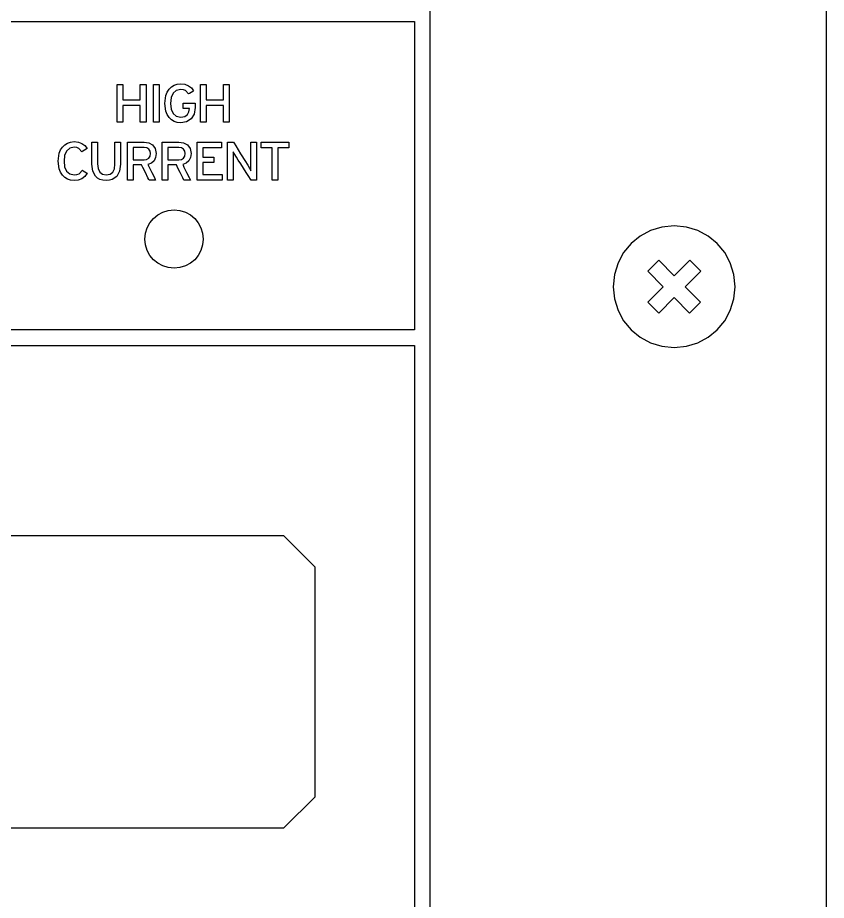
# Model space of a CAD drawing. Extents: x 0.4 to 9, y 0.3 to 17.6.
# Drawn here: x 6.897 to 8.974, y 7.476 to 9.744 of the extents above; entities that cross this region are included whole.
import ezdxf

# ---------------------------------------------------------------- set-up
doc = ezdxf.new("R2010")
doc.units = 0
doc.header["$MEASUREMENT"] = 0
doc.linetypes.add('ILL_LTYPE1', pattern=[2.796445, 1.573, -0.174778, 0.349556, -0.174778, 0.349556, -0.174778])
doc.layers.get('0').update_dxf_attribs({"linetype": 'CONTINUOUS'})

msp = doc.modelspace()

# ---------------------------------------------------------------- linework, layer by layer
at = {"color": 7}
for points in [[(0.3713, 12.1462), (0.3713, 9.0526), (0.3713, 5.9591), (0.3713, 3.2604), (0.3713, 1.3517), (0.3713, 0.8169), (0.3713, 0.6276), (0.4962, 0.5025), (0.4962, 0.5025), (0.8552, 0.5025), (1.8014, 0.5025), (4.6728, 0.5025), (7.5442, 0.5025), (8.4905, 0.5025), (8.8494, 0.5025), (8.9742, 0.6276), (8.9742, 0.6276), (8.9742, 0.8169), (8.9742, 1.3517), (8.9742, 3.2604), (8.9742, 5.9591), (8.9742, 9.0526), (8.9742, 12.1462)], [(1.3663, 10.804), (1.3663, 8.7315), (1.3663, 6.659), (1.3663, 4.8512), (1.3663, 3.5724), (1.3663, 3.2141), (1.3663, 3.0874), (1.4864, 2.9673), (1.7592, 2.9673), (2.4785, 2.9673), (4.6613, 2.9673), (6.8441, 2.9673), (7.5634, 2.9673), (7.8362, 2.9673), (7.9563, 3.0874), (7.9563, 3.2141), (7.9563, 3.5724), (7.9563, 4.8512), (7.9563, 6.659), (7.9563, 8.7315), (7.9563, 10.804)], [(7.3161, 9.4733), (7.3071, 9.4743), (7.2991, 9.477), (7.2921, 9.4814), (7.2862, 9.4874), (7.2814, 9.4947), (7.2779, 9.5032), (7.2751, 9.5235), (7.2779, 9.5438), (7.2814, 9.5524), (7.2862, 9.5597), (7.2921, 9.5656), (7.2991, 9.57), (7.3071, 9.5728), (7.3161, 9.5737), (7.327, 9.5725), (7.3361, 9.569), (7.3434, 9.5633), (7.3491, 9.5554), (7.3472, 9.5542), (7.3428, 9.5515), (7.3384, 9.5488), (7.3364, 9.5476), (7.3281, 9.5563), (7.3228, 9.5584), (7.3161, 9.5591), (7.3048, 9.5566), (7.2967, 9.5495), (7.2917, 9.5382), (7.29, 9.5235), (7.2917, 9.5088), (7.2967, 9.4976), (7.3048, 9.4904), (7.3161, 9.4879), (7.3263, 9.4897), (7.3332, 9.4946), (7.3371, 9.5016), (7.3383, 9.51), (7.3383, 9.5103), (7.3358, 9.5103), (7.3303, 9.5103), (7.3248, 9.5103), (7.3224, 9.5103), (7.3224, 9.5125), (7.3224, 9.5172), (7.3224, 9.522), (7.3224, 9.5242), (7.3237, 9.5242), (7.3271, 9.5242), (7.3377, 9.5242), (7.3482, 9.5242), (7.3517, 9.5242), (7.353, 9.5242), (7.353, 9.5224), (7.353, 9.5186), (7.353, 9.5148), (7.353, 9.513), (7.3503, 9.4962), (7.3427, 9.4838), (7.331, 9.476), (7.3161, 9.4733)], [(7.0424, 9.3252), (7.0334, 9.3261), (7.0253, 9.3288), (7.0183, 9.3333), (7.0124, 9.3392), (7.0076, 9.3465), (7.0041, 9.3551), (7.0012, 9.3753), (7.0041, 9.3954), (7.0076, 9.4039), (7.0124, 9.4112), (7.0183, 9.4171), (7.0253, 9.4215), (7.0334, 9.4242), (7.0424, 9.4252), (7.0533, 9.424), (7.0623, 9.4205), (7.0697, 9.4149), (7.0755, 9.4072), (7.0735, 9.4059), (7.069, 9.4031), (7.0645, 9.4003), (7.0624, 9.3991), (7.0544, 9.4078), (7.0491, 9.4099), (7.0424, 9.4106), (7.0312, 9.4081), (7.023, 9.4011), (7.018, 9.39), (7.0163, 9.3753), (7.018, 9.3605), (7.023, 9.3493), (7.0312, 9.3422), (7.0424, 9.3397), (7.0493, 9.3405), (7.055, 9.3427), (7.0638, 9.3516), (7.0657, 9.3504), (7.0698, 9.3477), (7.074, 9.345), (7.0758, 9.3438), (7.0697, 9.3357), (7.062, 9.3299), (7.0528, 9.3264), (7.0424, 9.3252)], [(7.1243, 9.3252), (7.1159, 9.3259), (7.1085, 9.328), (7.1022, 9.3315), (7.0971, 9.3363), (7.0902, 9.3496), (7.0879, 9.3675), (7.0879, 9.37), (7.0879, 9.3763), (7.0879, 9.3957), (7.0879, 9.415), (7.0879, 9.4214), (7.0879, 9.4238), (7.0902, 9.4238), (7.0952, 9.4238), (7.1002, 9.4238), (7.1025, 9.4238), (7.1025, 9.4214), (7.1025, 9.4151), (7.1025, 9.3959), (7.1025, 9.3766), (7.1025, 9.3703), (7.1025, 9.3679), (7.1039, 9.3558), (7.1081, 9.3469), (7.115, 9.3416), (7.1247, 9.3397), (7.1346, 9.3415), (7.1416, 9.3467), (7.1457, 9.3552), (7.147, 9.3669), (7.147, 9.3693), (7.147, 9.3758), (7.147, 9.3953), (7.147, 9.4149), (7.147, 9.4214), (7.147, 9.4238), (7.1493, 9.4238), (7.1543, 9.4238), (7.1593, 9.4238), (7.1616, 9.4238), (7.1616, 9.4214), (7.1616, 9.415), (7.1616, 9.3955), (7.1616, 9.376), (7.1616, 9.3696), (7.1616, 9.3672), (7.1592, 9.3492), (7.152, 9.336), (7.1403, 9.3279), (7.1328, 9.3258), (7.1243, 9.3252)], [(7.2318, 9.3662), (7.2327, 9.3645), (7.2349, 9.36), (7.2417, 9.3463), (7.2486, 9.3327), (7.2508, 9.3282), (7.2517, 9.3265), (7.249, 9.3265), (7.2433, 9.3265), (7.2375, 9.3265), (7.2349, 9.3265), (7.234, 9.3282), (7.2319, 9.3326), (7.2252, 9.3458), (7.2186, 9.3591), (7.2164, 9.3635), (7.2155, 9.3652), (7.2121, 9.3652), (7.2046, 9.3652), (7.1971, 9.3652), (7.1937, 9.3652), (7.1937, 9.3635), (7.1937, 9.3591), (7.1937, 9.3458), (7.1937, 9.3326), (7.1937, 9.3282), (7.1937, 9.3265), (7.1914, 9.3265), (7.1866, 9.3265), (7.1817, 9.3265), (7.1794, 9.3265), (7.1794, 9.3276), (7.1794, 9.3307), (7.1794, 9.3417), (7.1794, 9.3573), (7.1794, 9.3752), (7.1794, 9.393), (7.1794, 9.4086), (7.1794, 9.4196), (7.1794, 9.4227), (7.1794, 9.4238), (7.1813, 9.4238), (7.1861, 9.4238), (7.2007, 9.4238), (7.2153, 9.4238), (7.2202, 9.4238), (7.222, 9.4238), (7.234, 9.4221), (7.2439, 9.4167), (7.2507, 9.4077), (7.2532, 9.3947), (7.2517, 9.3841), (7.2475, 9.3758), (7.2407, 9.3699), (7.2318, 9.3662)], [(7.3213, 9.3662), (7.3222, 9.3645), (7.3244, 9.36), (7.3313, 9.3463), (7.3381, 9.3327), (7.3403, 9.3282), (7.3412, 9.3265), (7.3386, 9.3265), (7.3328, 9.3265), (7.327, 9.3265), (7.3244, 9.3265), (7.3236, 9.3282), (7.3214, 9.3326), (7.3147, 9.3458), (7.3081, 9.3591), (7.3059, 9.3635), (7.3051, 9.3652), (7.3016, 9.3652), (7.294, 9.3652), (7.2865, 9.3652), (7.283, 9.3652), (7.283, 9.3635), (7.283, 9.3591), (7.283, 9.3458), (7.283, 9.3326), (7.283, 9.3282), (7.283, 9.3265), (7.2808, 9.3265), (7.2759, 9.3265), (7.271, 9.3265), (7.2688, 9.3265), (7.2688, 9.3276), (7.2688, 9.3307), (7.2688, 9.3417), (7.2688, 9.3573), (7.2688, 9.3752), (7.2688, 9.393), (7.2688, 9.4086), (7.2688, 9.4196), (7.2688, 9.4227), (7.2688, 9.4238), (7.2706, 9.4238), (7.2754, 9.4238), (7.2901, 9.4238), (7.3047, 9.4238), (7.3095, 9.4238), (7.3113, 9.4238), (7.3234, 9.4221), (7.3334, 9.4167), (7.3402, 9.4077), (7.3427, 9.3947), (7.3412, 9.3841), (7.3369, 9.3758), (7.3302, 9.3699), (7.3213, 9.3662)], [(7.4966, 9.3265), (7.495, 9.3291), (7.4906, 9.336), (7.4844, 9.3458), (7.4773, 9.357), (7.4702, 9.3682), (7.464, 9.378), (7.4596, 9.3849), (7.458, 9.3875), (7.4507, 9.3994), (7.4507, 9.3952), (7.4508, 9.389), (7.4509, 9.377), (7.4509, 9.3749), (7.4509, 9.3691), (7.4509, 9.3518), (7.4509, 9.3344), (7.4509, 9.3287), (7.4509, 9.3265), (7.4486, 9.3265), (7.4437, 9.3265), (7.4389, 9.3265), (7.4366, 9.3265), (7.4366, 9.3276), (7.4366, 9.3307), (7.4366, 9.3417), (7.4366, 9.3573), (7.4366, 9.3752), (7.4366, 9.393), (7.4366, 9.4086), (7.4366, 9.4196), (7.4366, 9.4227), (7.4366, 9.4238), (7.439, 9.4238), (7.4441, 9.4238), (7.4492, 9.4238), (7.4515, 9.4238), (7.4531, 9.4213), (7.4573, 9.4146), (7.47, 9.3942), (7.4827, 9.3738), (7.4869, 9.367), (7.4885, 9.3645), (7.4929, 9.357), (7.4965, 9.3506), (7.4965, 9.355), (7.4965, 9.3615), (7.4965, 9.3736), (7.4965, 9.3758), (7.4965, 9.3815), (7.4965, 9.3987), (7.4965, 9.416), (7.4965, 9.4217), (7.4965, 9.4238), (7.4987, 9.4238), (7.5035, 9.4238), (7.5083, 9.4238), (7.5105, 9.4238), (7.5105, 9.4227), (7.5105, 9.4196), (7.5105, 9.4086), (7.5105, 9.393), (7.5105, 9.3752), (7.5105, 9.3573), (7.5105, 9.3417), (7.5105, 9.3307), (7.5105, 9.3276), (7.5105, 9.3265), (7.5084, 9.3265), (7.5036, 9.3265), (7.4988, 9.3265), (7.4966, 9.3265)], [(7.222, 9.4099), (7.2208, 9.4099), (7.2176, 9.4099), (7.2078, 9.4099), (7.1981, 9.4099), (7.1949, 9.4099), (7.1937, 9.4099), (7.1937, 9.4086), (7.1937, 9.4051), (7.1937, 9.3943), (7.1937, 9.3836), (7.1937, 9.3801), (7.1937, 9.3787), (7.1949, 9.3787), (7.1981, 9.3787), (7.2078, 9.3787), (7.2176, 9.3787), (7.2208, 9.3787), (7.222, 9.3787), (7.2286, 9.3797), (7.2338, 9.3826), (7.2372, 9.3875), (7.2384, 9.3943), (7.2372, 9.4011), (7.2339, 9.4059), (7.2287, 9.4089), (7.222, 9.4099)], [(7.3113, 9.4099), (7.3101, 9.4099), (7.3069, 9.4099), (7.2972, 9.4099), (7.2874, 9.4099), (7.2842, 9.4099), (7.283, 9.4099), (7.283, 9.4086), (7.283, 9.4051), (7.283, 9.3943), (7.283, 9.3836), (7.283, 9.3801), (7.283, 9.3787), (7.2842, 9.3787), (7.2874, 9.3787), (7.2972, 9.3787), (7.3069, 9.3787), (7.3101, 9.3787), (7.3113, 9.3787), (7.3181, 9.3797), (7.3233, 9.3826), (7.3267, 9.3875), (7.3279, 9.3943), (7.3268, 9.4011), (7.3234, 9.4059), (7.3181, 9.4089), (7.3113, 9.4099)], [(8.7399, 9.0525), (8.7367, 9.0841), (8.7276, 9.1134), (8.7131, 9.14), (8.694, 9.1631), (8.6708, 9.1822), (8.6442, 9.1966), (8.6148, 9.2057), (8.5832, 9.2088), (8.5517, 9.2057), (8.5223, 9.1966), (8.4958, 9.1822), (8.4727, 9.1631), (8.4536, 9.14), (8.4392, 9.1134), (8.4301, 9.0841), (8.4269, 9.0525), (8.4301, 9.021), (8.4392, 8.9916), (8.4536, 8.9651), (8.4727, 8.9419), (8.4958, 8.9229), (8.5223, 8.9085), (8.5517, 8.8994), (8.5832, 8.8962), (8.6148, 8.8994), (8.6442, 8.9085), (8.6708, 8.9229), (8.694, 8.9419), (8.7131, 8.9651), (8.7276, 8.9916), (8.7367, 9.021), (8.7399, 9.0525), (8.7399, 9.0525), (8.7399, 9.0525)], [(1.4064, 4.9269), (1.4064, 5.9943), (1.4064, 7.0617), (1.4064, 7.9929), (1.4064, 8.6515), (1.4064, 8.836), (1.4064, 8.9013), (1.4795, 8.9013), (1.6861, 8.9013), (2.4235, 8.9013), (3.4661, 8.9013), (4.6613, 8.9013), (5.8565, 8.9013), (6.8991, 8.9013), (7.6365, 8.9013), (7.8432, 8.9013), (7.9163, 8.9013), (7.9163, 8.836), (7.9163, 8.6515), (7.9163, 7.9929), (7.9163, 7.0617), (7.9163, 5.9943), (7.9163, 4.9269)], [(7.5812, 8.4123), (7.481, 8.4124), (7.2168, 8.4124), (6.8433, 8.4126)], [(6.8433, 7.6622), (7.2168, 7.6621), (7.481, 7.662), (7.5812, 7.6619), (7.6613, 7.742), (7.6613, 7.8342), (7.6613, 8.0371), (7.6613, 8.2401), (7.6613, 8.3323), (7.5812, 8.4123)]]:
    msp.add_lwpolyline(points, dxfattribs=at)
for points in [[(3.8929, 9.7338), (7.9163, 9.7338), (7.9163, 8.9413), (3.8929, 8.9413)], [(7.2123, 9.475), (7.2123, 9.5184), (7.1677, 9.5184), (7.1677, 9.475), (7.1532, 9.475), (7.1532, 9.572), (7.1677, 9.572), (7.1677, 9.5327), (7.2123, 9.5327), (7.2123, 9.572), (7.2269, 9.572), (7.2269, 9.475)], [(7.2461, 9.475), (7.2461, 9.572), (7.2606, 9.572), (7.2606, 9.475)], [(7.4261, 9.475), (7.4261, 9.5184), (7.3814, 9.5184), (7.3814, 9.475), (7.3668, 9.475), (7.3668, 9.572), (7.3814, 9.572), (7.3814, 9.5327), (7.4261, 9.5327), (7.4261, 9.572), (7.4407, 9.572), (7.4407, 9.475)], [(7.3583, 9.3265), (7.3583, 9.4238), (7.4209, 9.4238), (7.4209, 9.4096), (7.3729, 9.4096), (7.3729, 9.3855), (7.4007, 9.3855), (7.4007, 9.3713), (7.3729, 9.3713), (7.3729, 9.3408), (7.4229, 9.3408), (7.4229, 9.3265)], [(7.5656, 9.4096), (7.5656, 9.3265), (7.5511, 9.3265), (7.5511, 9.4096), (7.5228, 9.4096), (7.5228, 9.4238), (7.594, 9.4238), (7.594, 9.4096)]]:
    msp.add_lwpolyline(points, close=True, dxfattribs=at)
at = {"color": 7, "linetype": 'ILL_LTYPE1'}
msp.add_lwpolyline([(8.5436, 9.1203), (8.5154, 9.0922), (8.5551, 9.0525), (8.5154, 9.0129), (8.5436, 8.9847), (8.5832, 9.0244), (8.6229, 8.9847), (8.6514, 9.0129), (8.6117, 9.0525), (8.6517, 9.0925), (8.6233, 9.1207), (8.5832, 9.0807)], close=True, dxfattribs=at)
at = {"color": 7}
msp.add_circle((7.299, 9.1749), 0.0749, dxfattribs=at)

doc.saveas('drawing.dxf')
